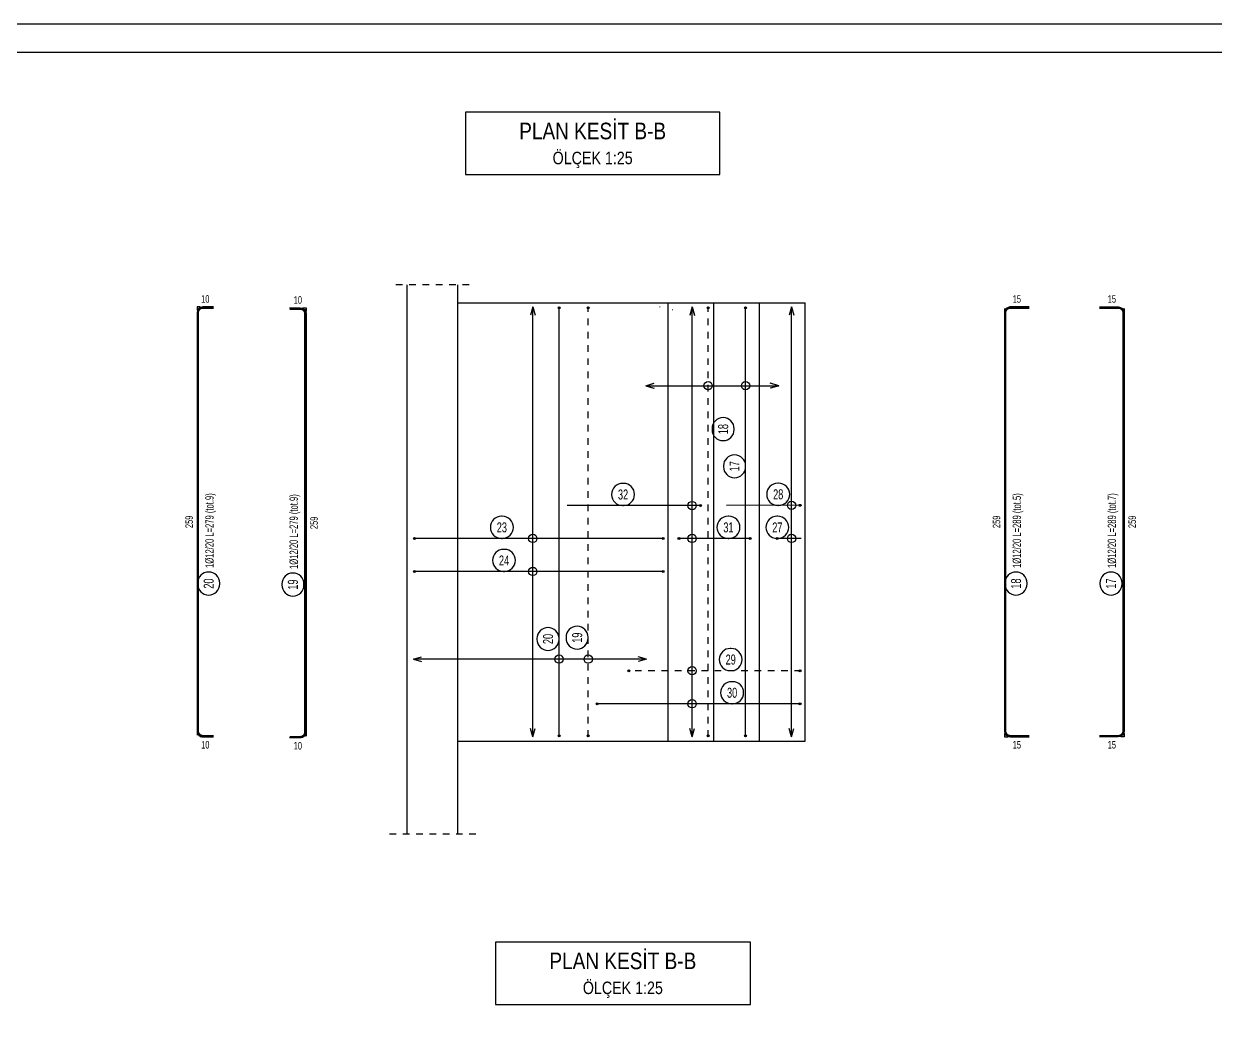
# Model space of a CAD drawing. Header units: metres. Extents: x 419734 to 420376, y 4564732 to 4565123.
# Drawn here: x 419857.15 to 419875.09, y 4564776.8 to 4564791.86 of the extents above; entities that cross this region are included whole.
import ezdxf
from ezdxf.enums import TextEntityAlignment as Align

# ---------------------------------------------------------------- set-up
doc = ezdxf.new("R2010")
doc.units = ezdxf.units.M
for name, pattern in [('CONTINUA', [0]), ('HIDDEN', [0.5, 0.3, -0.2]), ('NASCOSTA', [0.375, 0.25, -0.125]), ('PUNTEGGIATA2', [0.125, 0, -0.125])]:
    doc.linetypes.add(name, pattern=pattern)
for name, color, linetype in [("07-ENTITA' COPRENTE", 7, 'Continuous'), ('07-TITOLI', 4, 'CONTINUA'), ('07_Ferri', 7, 'Continuous'), ('07_Richiami', 7, 'Continuous'), ('07_Serie Barre', 7, 'Continuous'), ('SW_MAGRONE', 2, 'Continuous'), ('SW_SOTTILE_02', 1, 'Continuous'), ('SW_TESTI', 2, 'Continuous'), ('SW_TRATT_GRIGIO', 252, 'NASCOSTA')]:
    doc.layers.add(name, color=color, linetype=linetype)
doc.layers.add('07_Poligonale', color=8, linetype='Continuous', plot=False)
doc.layers.add('SWS_ARC_Sottili-01', color=9, linetype='Continuous', lineweight=15)
doc.layers.add('SWS_STR_Sottili-01', color=9, linetype='Continuous', lineweight=15)
doc.styles.add('ACA_1', font='ARIALN.TTF')
doc.styles.add('ITALFERR', font='romans.shx', dxfattribs={"width": 0.8})
doc.styles.add('SWS', font='ARIALN.TTF')

# ---------------------------------------------------------------- blocks, each defined once
blk = doc.blocks.new('*U1808')
at = {"layer": 'SW_TESTI', "color": 3, "style": 'ITALFERR', "width": 0.8}
for tag, p in [('EVENTUALE_1', (0, -0.6)), ('EVENTUALE_2', (0, -1.25))]:
    blk.add_attdef(tag, text='', height=0.3, dxfattribs=at).set_placement(p, align=Align.CENTER)
at = {"layer": 'SW_TESTI', "color": 2, "style": 'ITALFERR', "width": 0.8}
blk.add_attdef('EVENTUALE_3', text='', height=0.3, dxfattribs=at).set_placement((0, -1.9), align=Align.CENTER)
at = {"color": 255}
blk.add_wipeout([(-3.064, 1.5), (-3.064, 0), (3.064, 0), (3.064, 1.5)], dxfattribs=at).dxf.layer = "07-ENTITA' COPRENTE"
at = {"layer": 'SW_SOTTILE_02', "ltscale": 0.02}
blk.add_lwpolyline([(-3.064, 0), (3.064, 0), (3.064, 1.5), (-3.064, 1.5)], close=True, dxfattribs=at)
at = {"layer": 'SW_TESTI', "color": 3, "style": 'ITALFERR', "width": 0.8}
blk.add_attdef('TITOLO', text='', height=0.4, dxfattribs=at).set_placement((0, 0.85), align=Align.CENTER)
at = {"layer": 'SW_TESTI', "color": 2, "style": 'ITALFERR', "width": 0.8}
blk.add_attdef('SCALA', text='', height=0.3, dxfattribs=at).set_placement((0, 0.25), align=Align.CENTER)
blk = doc.blocks.new('STC_TCA_07148109000130212000102', base_point=(15.7557, 7.4799))
at = {"color": 0}
blk.add_lwpolyline([(15.6891, 7.4774, 1), (15.8223, 7.4774), (15.8223, 7.4824, 1), (15.6891, 7.4824), (15.6891, 7.4774)], format="xyb", dxfattribs=at)
blk = doc.blocks.new('*U1785')
at = {"layer": 'SW_TESTI', "color": 3, "style": 'ITALFERR', "width": 0.8}
for tag, p in [('EVENTUALE_1', (0, -0.6)), ('EVENTUALE_2', (0, -1.25))]:
    blk.add_attdef(tag, text='', height=0.3, dxfattribs=at).set_placement(p, align=Align.CENTER)
at = {"layer": 'SW_TESTI', "color": 2, "style": 'ITALFERR', "width": 0.8}
blk.add_attdef('EVENTUALE_3', text='', height=0.3, dxfattribs=at).set_placement((0, -1.9), align=Align.CENTER)
at = {"color": 255}
blk.add_wipeout([(-3.072, 1.5), (-3.072, 0), (3.072, 0), (3.072, 1.5)], dxfattribs=at).dxf.layer = "07-ENTITA' COPRENTE"
at = {"layer": 'SW_SOTTILE_02', "ltscale": 0.02}
blk.add_lwpolyline([(-3.072, 0), (3.072, 0), (3.072, 1.5), (-3.072, 1.5)], close=True, dxfattribs=at)
at = {"layer": 'SW_TESTI', "color": 3, "style": 'ITALFERR', "width": 0.8}
blk.add_attdef('TITOLO', text='', height=0.4, dxfattribs=at).set_placement((0, 0.85), align=Align.CENTER)
at = {"layer": 'SW_TESTI', "color": 2, "style": 'ITALFERR', "width": 0.8}
blk.add_attdef('SCALA', text='', height=0.3, dxfattribs=at).set_placement((0, 0.25), align=Align.CENTER)
blk = doc.blocks.new('aca_tondino_serie_barre_1200147')
h = blk.add_hatch(color=7)
edge = h.paths.add_edge_path(flags=0)
edge.add_arc((0, 0), 0.006, 0, 360)
at = {"color": 0, "linetype": 'Continuous', "ltscale": 0.025}
blk.add_circle((0, 0), 0.006, dxfattribs=at)
blk = doc.blocks.new('aca_arrow2')
at = {"color": 0}
for q in [(-1.1, 0.32), (-1.1, -0.32)]:
    blk.add_line((0, 0), q, dxfattribs=at)
blk = doc.blocks.new('STC_TCA_07148100130212000102', base_point=(11.1184, 11.2817))
at = {"color": 0}
blk.add_lwpolyline([(11.1159, 11.3484, 1), (11.1159, 11.2151), (11.1209, 11.2151, 1), (11.1209, 11.3484), (11.1159, 11.3484)], format="xyb", dxfattribs=at)

msp = doc.modelspace()

# ---------------------------------------------------------------- linework, layer by layer
at = {"layer": '07_Ferri', "color": 7, "flags": 128}
for points in [[(419860.00322, 4564787.59818), (419859.84322, 4564787.59818, 0.41421356), (419859.75322, 4564787.50818), (419859.75322, 4564781.21318, 0.41421356), (419859.84322, 4564781.12318), (419860.00322, 4564781.12318)], [(419861.14698, 4564787.58318), (419861.30698, 4564787.58318, -0.41421356), (419861.39698, 4564787.49318), (419861.39698, 4564781.19818, -0.41421356), (419861.30698, 4564781.10818), (419861.14698, 4564781.10818)], [(419872.28777, 4564787.59818), (419872.00277, 4564787.59818, 0.41421356), (419871.91277, 4564787.50818), (419871.91277, 4564781.21318, 0.41421356), (419872.00277, 4564781.12318), (419872.28777, 4564781.12318)], [(419873.34392, 4564787.59818), (419873.62892, 4564787.59818, -0.41421356), (419873.71892, 4564787.50818), (419873.71892, 4564781.21318, -0.41421356), (419873.62892, 4564781.12318), (419873.34392, 4564781.12318)]]:
    msp.add_lwpolyline(points, format="xyb", dxfattribs=at)
at = {"layer": '07_Ferri', "color": 7, "ltscale": 0.025, "const_width": 0.03, "flags": 128}
for points in [[(419860.00322, 4564787.58318), (419859.84322, 4564787.58318, 0.41421356), (419859.76822, 4564787.50818), (419859.76822, 4564781.21318, 0.41421356), (419859.84322, 4564781.13818), (419860.00322, 4564781.13818)], [(419861.14698, 4564787.56818), (419861.30698, 4564787.56818, -0.41421356), (419861.38198, 4564787.49318), (419861.38198, 4564781.19818, -0.41421356), (419861.30698, 4564781.12318), (419861.14698, 4564781.12318)], [(419872.28777, 4564787.58318), (419872.00277, 4564787.58318, 0.41421356), (419871.92777, 4564787.50818), (419871.92777, 4564781.21318, 0.41421356), (419872.00277, 4564781.13818), (419872.28777, 4564781.13818)], [(419873.34392, 4564787.58318), (419873.62892, 4564787.58318, -0.41421356), (419873.70392, 4564787.50818), (419873.70392, 4564781.21318, -0.41421356), (419873.62892, 4564781.13818), (419873.34392, 4564781.13818)]]:
    msp.add_lwpolyline(points, format="xyb", dxfattribs=at)
at = {"layer": '07_Poligonale', "linetype": 'PUNTEGGIATA2', "ltscale": 0.025, "flags": 128}
for points in [[(419860.00322, 4564787.59818), (419859.75322, 4564787.59818), (419859.75322, 4564781.12318), (419860.00322, 4564781.12318)], [(419861.14698, 4564787.58318), (419861.39698, 4564787.58318), (419861.39698, 4564781.10818), (419861.14698, 4564781.10818)], [(419872.28777, 4564787.59818), (419871.91277, 4564787.59818), (419871.91277, 4564781.12318), (419872.28777, 4564781.12318)], [(419873.34392, 4564787.59818), (419873.71892, 4564787.59818), (419873.71892, 4564781.12318), (419873.34392, 4564781.12318)]]:
    msp.add_lwpolyline(points, dxfattribs=at)
at = {"layer": '07_Serie Barre', "color": 3, "linetype": 'Continuous', "ltscale": 0.025}
for p, q in [((419865.20612, 4564781.12318), (419865.20612, 4564787.59818)), ((419868.01497, 4564781.12318), (419868.01497, 4564787.59818)), ((419867.34986, 4564784.60632), (419865.32711, 4564784.60632)), ((419868.84986, 4564784.60978), (419867.72536, 4564784.60953)), ((419866.78736, 4564784.11164), (419863.01238, 4564784.11164)), ((419868.09986, 4564784.11164), (419866.99736, 4564784.11164)), ((419868.84986, 4564784.11164), (419868.47486, 4564784.11164)), ((419866.78736, 4564783.61357), (419863.01238, 4564783.61357)), ((419868.84986, 4564781.62126), (419865.76361, 4564781.62126))]:
    msp.add_line(p, q, dxfattribs=at)
at = {"layer": '07_Serie Barre', "color": 3, "linetype": 'HIDDEN', "ltscale": 0.25}
for p, q in [((419865.64487, 4564781.12318), (419865.64487, 4564787.59818)), ((419867.45103, 4564781.12318), (419867.45103, 4564787.59818)), ((419868.84986, 4564782.11934), (419866.24011, 4564782.11934))]:
    msp.add_line(p, q, dxfattribs=at)
at = {"layer": '07_Serie Barre', "color": 7, "flags": 128}
for points in [[(419864.80987, 4564781.12318), (419864.80987, 4564787.59818)], [(419867.20989, 4564781.12318), (419867.20989, 4564787.59818)], [(419868.70818, 4564781.12318), (419868.70818, 4564787.59818)], [(419868.70818, 4564781.12328), (419868.70818, 4564787.59815)], [(419866.51082, 4564786.41164), (419868.51497, 4564786.41164)], [(419866.52236, 4564782.29365), (419863.01239, 4564782.29365)]]:
    msp.add_lwpolyline(points, dxfattribs=at)
at = {"layer": '07_Serie Barre', "color": 7}
for centre in [(419867.45103, 4564786.41164), (419868.01497, 4564786.41164), (419867.20989, 4564784.60632), (419868.70818, 4564784.60975), (419864.80987, 4564784.11164), (419867.20989, 4564784.11164), (419868.70818, 4564784.11164), (419864.80987, 4564783.61357), (419865.20612, 4564782.29365), (419865.64487, 4564782.29365), (419867.20989, 4564782.11934), (419867.20989, 4564781.62126)]:
    msp.add_circle(centre, 0.0625, dxfattribs=at)
at = {"layer": 'SW_MAGRONE', "color": 8}
for p, q in [((419862.91238, 4564787.93137), (419862.91238, 4564779.65795)), ((419863.67486, 4564787.93137), (419863.67486, 4564779.65795))]:
    msp.add_line(p, q, dxfattribs=at)
at = {"layer": 'SW_MAGRONE'}
for p, q in [((419863.67486, 4564787.66068), (419868.91236, 4564787.66068)), ((419866.84986, 4564781.06019), (419866.84986, 4564787.66068)), ((419867.53736, 4564781.06068), (419867.53736, 4564787.66068)), ((419868.22486, 4564781.06068), (419868.22486, 4564787.66068)), ((419868.91236, 4564781.06068), (419868.91236, 4564787.66068)), ((419863.67486, 4564781.06068), (419868.91236, 4564781.06068)), ((419866.86236, 4564781.06068), (419866.86236, 4564781.06068))]:
    msp.add_line(p, q, dxfattribs=at)
at = {"layer": 'SW_TRATT_GRIGIO', "ltscale": 0.25}
for p, q in [((419863.85011, 4564787.93137), (419862.66361, 4564787.93137)), ((419863.9542, 4564779.65795), (419862.63673, 4564779.65795))]:
    msp.add_line(p, q, dxfattribs=at)
at = {"layer": 'SWS_ARC_Sottili-01'}
for points in [[(419866.7248, 4564787.60353), (419866.72484, 4564787.60159), (419866.72488, 4564787.59769), (419866.72484, 4564787.59378), (419866.7248, 4564787.59184)], [(419866.9123, 4564787.56004), (419866.91234, 4564787.5581), (419866.91238, 4564787.5542), (419866.91234, 4564787.5503), (419866.9123, 4564787.54835)]]:
    msp.add_open_spline(points, degree=3, dxfattribs=at)
at = {"layer": 'SWS_STR_Sottili-01'}
msp.add_line((419868.91236, 4564781.06068), (419868.91236, 4564787.66068), dxfattribs=at)

# ---------------------------------------------------------------- block references
at = {"layer": '07-TITOLI'}
ref = msp.add_blockref('*U1808', (419865.71192, 4564789.59017), dxfattribs=dict(at, xscale=0.625, yscale=0.625, zscale=0.625))
ref.add_attrib('TITOLO', 'PLAN KESİT B-B', dxfattribs={"layer": 'SW_TESTI', "color": 3, "height": 0.25, "style": 'SWS'}).set_placement((419865.71192, 4564790.12142), align=Align.CENTER)
ref.add_attrib('SCALA', 'ÖLÇEK 1:25', dxfattribs={"layer": 'SW_TESTI', "height": 0.1875, "style": 'SWS'}).set_placement((419865.71192, 4564789.74642), align=Align.CENTER)
at = {"layer": '07_Ferri', "color": 7, "xscale": 2.5, "yscale": 2.5, "zscale": 2.5}
for p in [(419859.92822, 4564783.43181), (419861.19698, 4564783.41681), (419872.08777, 4564783.43181), (419873.51892, 4564783.43181)]:
    msp.add_blockref('STC_TCA_07148109000130212000102', p, dxfattribs=at)
at = {"layer": '07_Richiami', "color": 7, "xscale": 2.5, "yscale": 2.5, "zscale": 2.5}
for name, p in [('STC_TCA_07148109000130212000102', (419867.67738, 4564785.75712)), ('STC_TCA_07148109000130212000102', (419867.84841, 4564785.19756)), ('STC_TCA_07148100130212000102', (419866.16993, 4564784.77288)), ('STC_TCA_07148100130212000102', (419868.5066, 4564784.77625)), ('STC_TCA_07148100130212000102', (419864.34482, 4564784.27821)), ('STC_TCA_07148100130212000102', (419867.75714, 4564784.27821)), ('STC_TCA_07148100130212000102', (419868.49364, 4564784.27821)), ('STC_TCA_07148100130212000102', (419864.37719, 4564783.78013)), ('STC_TCA_07148109000130212000102', (419865.47831, 4564782.61713)), ('STC_TCA_07148109000130212000102', (419865.03956, 4564782.5972)), ('STC_TCA_07148100130212000102', (419867.79132, 4564782.28782)), ('STC_TCA_07148100130212000102', (419867.81257, 4564781.78782))]:
    msp.add_blockref(name, p, dxfattribs=at)
at = {"layer": '07_Serie Barre', "color": 7, "xscale": 0.1125, "yscale": 0.1125, "zscale": 0.1125}
for p, rotation in [((419864.80987, 4564787.59818), 89.99999999302473), ((419867.20989, 4564787.59818), 89.99999999302473), ((419867.20989, 4564787.59186), 89.99999999994589), ((419868.70818, 4564787.59818), 89.99999999302473), ((419868.70818, 4564787.59815), 89.99999999975604), ((419866.51082, 4564786.41164), 180), ((419866.51497, 4564786.41164), 179.9999999999738), ((419863.01239, 4564782.29365), 180), ((419864.80987, 4564781.12318), 269.9999999930247), ((419867.20989, 4564781.12318), 269.9999999930247), ((419868.70818, 4564781.12328), 269.999999999756), ((419868.70818, 4564781.12318), 269.9999999930247)]:
    msp.add_blockref('aca_arrow2', p, dxfattribs=dict(at, rotation=rotation))
at = {"layer": '07_Serie Barre', "color": 4, "xscale": 2.5, "yscale": 2.5, "zscale": 2.5}
for p in [(419865.20612, 4564787.58318), (419865.64487, 4564787.58318), (419867.45103, 4564787.58318), (419868.01497, 4564787.58318), (419865.20612, 4564781.13818), (419865.64487, 4564781.13818), (419867.45103, 4564781.13818), (419868.01497, 4564781.13818)]:
    msp.add_blockref('aca_tondino_serie_barre_1200147', p, dxfattribs=at)
at = {"layer": '07_Serie Barre', "color": 7, "xscale": 0.1125, "yscale": 0.1125, "zscale": 0.1125}
for p in [(419868.51082, 4564786.41164), (419868.51497, 4564786.41164), (419866.52236, 4564782.29365)]:
    msp.add_blockref('aca_arrow2', p, dxfattribs=at)
at = {"layer": '07_Serie Barre', "color": 4, "xscale": 2.5, "yscale": 2.5, "zscale": 2.5}
for p, rotation in [((419867.33486, 4564784.60632), 90), ((419868.83486, 4564784.60977), 90.012645270898), ((419863.02738, 4564784.11164), 90), ((419866.77236, 4564784.11164), 90), ((419867.01236, 4564784.11164), 90), ((419868.08486, 4564784.11164), 90), ((419868.48986, 4564784.11164), 90), ((419863.02738, 4564783.61357), 90), ((419866.77236, 4564783.61357), 90), ((419866.25511, 4564782.11934), 90), ((419868.83486, 4564782.11934), 90), ((419865.77861, 4564781.62126), 90), ((419868.83486, 4564781.62126), 90)]:
    msp.add_blockref('aca_tondino_serie_barre_1200147', p, dxfattribs=dict(at, rotation=rotation))

# ---------------------------------------------------------------- texts
at = {"layer": '07_Ferri', "color": 1, "style": 'ACA_1', "width": 0.8}
for s, p in [('10', (419859.87822, 4564787.71693)), ('10', (419861.27198, 4564787.70193)), ('15', (419872.10027, 4564787.71693)), ('15', (419873.53142, 4564787.71693)), ('10', (419859.87822, 4564781.00443)), ('10', (419861.27198, 4564780.98943)), ('15', (419872.10027, 4564781.00443)), ('15', (419873.53142, 4564781.00443))]:
    msp.add_text(s, height=0.1125, dxfattribs=at).set_placement(p, align=Align.MIDDLE_CENTER)
at = {"layer": '07_Ferri', "color": 2, "style": 'ACA_1', "width": 0.8}
for s, p in [('1%%c12/20 L=279 (tot.9)', (419860.00322, 4564783.66713)), ('1%%c12/20 L=279 (tot.9)', (419861.27198, 4564783.65213)), ('1%%c12/20 L=289 (tot.5)', (419872.16277, 4564783.66713)), ('1%%c12/20 L=289 (tot.7)', (419873.59392, 4564783.66713))]:
    msp.add_text(s, height=0.125, rotation=90, dxfattribs=at).set_placement(p)
at = {"layer": '07_Ferri', "color": 1, "style": 'ACA_1', "width": 0.8}
for p in [(419859.63447, 4564784.36068), (419861.51573, 4564784.34568), (419871.79402, 4564784.36068), (419873.83767, 4564784.36068)]:
    msp.add_text('259', height=0.1125, rotation=90, dxfattribs=at).set_placement(p, align=Align.MIDDLE_CENTER)
at = {"layer": '07_Ferri', "color": 3, "style": 'ACA_1', "width": 0.8}
for s, p in [('20', (419860.00322, 4564783.43181)), ('18', (419872.16277, 4564783.43181)), ('17', (419873.59392, 4564783.43181)), ('19', (419861.27198, 4564783.41681))]:
    msp.add_text(s, height=0.15, rotation=90, dxfattribs=at).set_placement(p, align=Align.CENTER)
at = {"layer": '07_Richiami', "color": 3, "style": 'ACA_1', "width": 0.8}
for s, p in [('18', (419867.67738, 4564785.75712)), ('17', (419867.84841, 4564785.19756)), ('20', (419865.03956, 4564782.5972)), ('19', (419865.47831, 4564782.61713))]:
    msp.add_text(s, height=0.15, rotation=90, dxfattribs=at).set_placement(p, align=Align.MIDDLE)
for s, p in [('32', (419866.16993, 4564784.77288)), ('28', (419868.5066, 4564784.77625)), ('23', (419864.34482, 4564784.27821)), ('31', (419867.75714, 4564784.27821)), ('27', (419868.49364, 4564784.27821)), ('24', (419864.37719, 4564783.78013)), ('29', (419867.79132, 4564782.28782)), ('30', (419867.81257, 4564781.78782))]:
    msp.add_text(s, height=0.15, dxfattribs=at).set_placement(p, align=Align.MIDDLE)

# ---------------------------------------------------------------- next in the draw order: linework, layer by layer
for points in [[(419806.37598, 4564791.86003), (419890.47598, 4564791.86003), (419890.47598, 4564732.46003), (419806.37598, 4564732.46003)], [(419848.67598, 4564791.43503), (419890.05098, 4564791.43503), (419890.05098, 4564762.37253), (419848.67598, 4564762.37253)]]:
    msp.add_lwpolyline(points, close=True)

# ---------------------------------------------------------------- next in the draw order: block references
at = {"layer": '07-TITOLI'}
ref = msp.add_blockref('*U1785', (419866.16688, 4564777.09432), dxfattribs=dict(at, xscale=0.625, yscale=0.625, zscale=0.625))
ref.add_attrib('TITOLO', 'PLAN KESİT B-B', dxfattribs={"layer": 'SW_TESTI', "color": 3, "height": 0.25, "style": 'SWS'}).set_placement((419866.16688, 4564777.62557), align=Align.CENTER)
ref.add_attrib('SCALA', 'ÖLÇEK 1:25', dxfattribs={"layer": 'SW_TESTI', "height": 0.1875, "style": 'SWS'}).set_placement((419866.16688, 4564777.25057), align=Align.CENTER)

doc.saveas('drawing.dxf')
